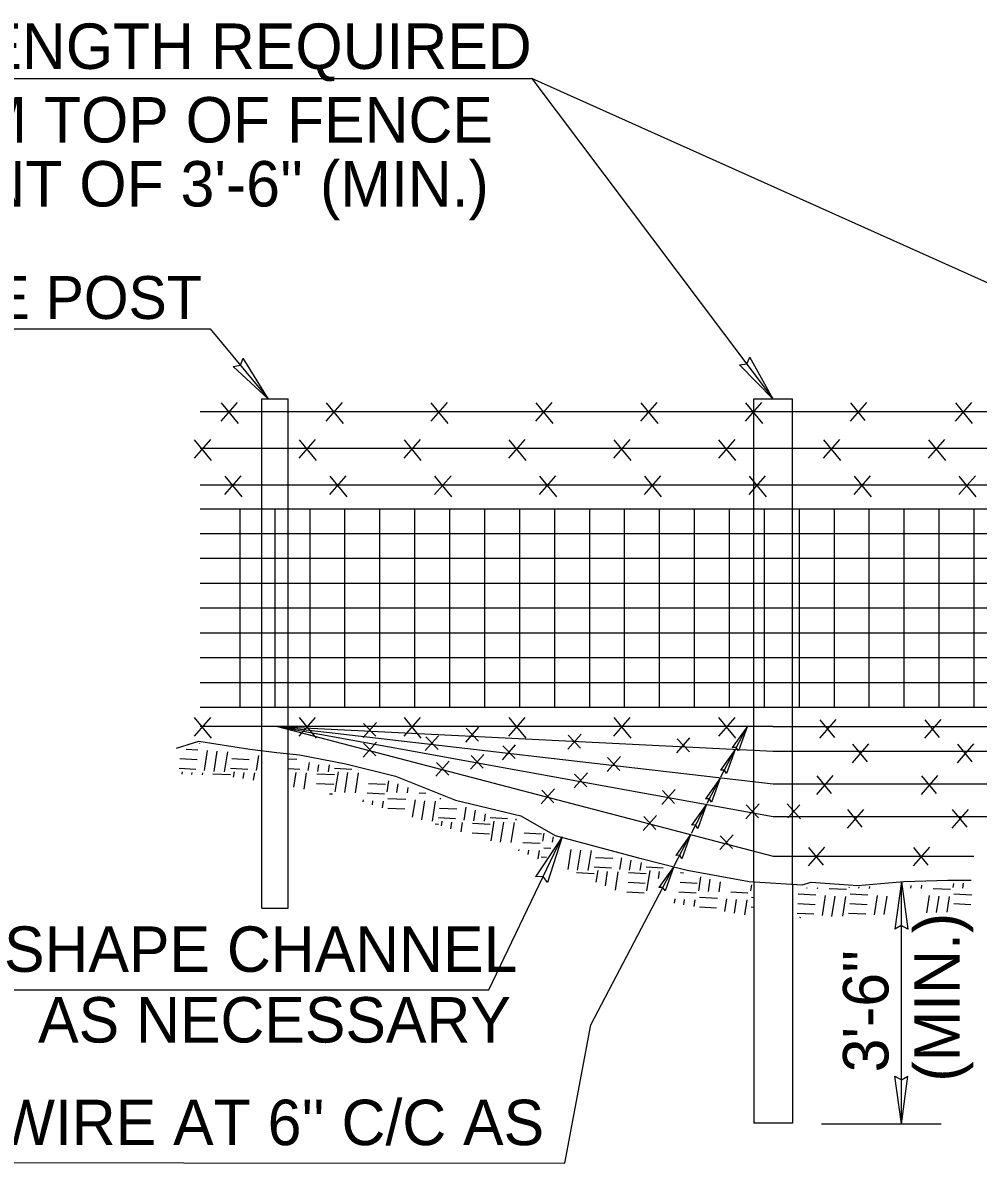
# Model space of a CAD drawing. Extents: x -397 to 497, y -84 to 230.
# Drawn here: x 350.88 to 378.22, y -16.97 to 15.65 of the extents above; entities that cross this region are included whole.
import ezdxf

# ---------------------------------------------------------------- set-up
doc = ezdxf.new("R2010")
doc.units = 0
doc.layers.add('Default', color=7, linetype='Continuous')

msp = doc.modelspace()

# ---------------------------------------------------------------- linework, layer by layer
at = {"layer": 'Default'}
for p, q in [((386.125, 4.777), (365.446, 14.063)), ((346.915, 6.901), (356.246, 6.901)), ((356.246, 6.901), (357.912, 4.891)), ((357.912, 4.891), (357.187, 6.06)), ((372.354, 4.891), (371.683, 6.092)), ((357.912, 4.891), (356.899, 5.821)), ((372.354, 4.891), (371.384, 5.867)), ((357.725, 4.898), (358.475, 4.898)), ((357.725, -5.169), (357.725, 4.898)), ((358.475, -5.263), (358.475, 4.898)), ((371.799, -8.918), (371.799, 4.898)), ((371.799, 4.898), (372.899, 4.898)), ((372.899, -8.988), (372.899, 4.898)), ((356.562, 4.255), (357.03, 4.792)), ((357.056, 4.194), (356.571, 4.784)), ((359.562, 4.255), (360.03, 4.792)), ((360.056, 4.194), (359.571, 4.784)), ((362.562, 4.255), (363.03, 4.792)), ((363.056, 4.194), (362.571, 4.784)), ((365.562, 4.255), (366.03, 4.792)), ((366.056, 4.194), (365.571, 4.784)), ((368.562, 4.255), (369.03, 4.792)), ((369.056, 4.194), (368.571, 4.784)), ((371.562, 4.255), (372.03, 4.792)), ((372.056, 4.194), (371.571, 4.784)), ((374.562, 4.255), (375.03, 4.792)), ((374.986, 4.279), (374.571, 4.784)), ((377.562, 4.255), (378.03, 4.792)), ((378.056, 4.194), (377.571, 4.784)), ((403.305, 4.521), (355.954, 4.521)), ((355.792, 3.198), (356.259, 3.735)), ((356.285, 3.137), (355.8, 3.726)), ((358.792, 3.198), (359.259, 3.735)), ((359.285, 3.137), (358.8, 3.726)), ((361.792, 3.198), (362.259, 3.735)), ((362.285, 3.137), (361.8, 3.726)), ((364.792, 3.198), (365.259, 3.735)), ((365.285, 3.137), (364.8, 3.726)), ((367.792, 3.198), (368.259, 3.735)), ((368.285, 3.137), (367.8, 3.726)), ((370.792, 3.198), (371.259, 3.735)), ((371.285, 3.137), (370.8, 3.726)), ((373.792, 3.198), (374.259, 3.735)), ((374.285, 3.137), (373.8, 3.726)), ((376.792, 3.198), (377.259, 3.735)), ((377.285, 3.137), (376.8, 3.726)), ((403.955, 3.472), (355.954, 3.472)), ((356.666, 2.158), (357.134, 2.695)), ((357.16, 2.098), (356.675, 2.687)), ((359.666, 2.158), (360.134, 2.695)), ((360.16, 2.098), (359.675, 2.687)), ((362.666, 2.158), (363.134, 2.695)), ((363.16, 2.098), (362.675, 2.687)), ((365.666, 2.158), (366.134, 2.695)), ((366.16, 2.098), (365.675, 2.687)), ((368.666, 2.158), (369.134, 2.695)), ((369.16, 2.098), (368.675, 2.687)), ((371.666, 2.158), (372.134, 2.695)), ((372.16, 2.098), (371.675, 2.687)), ((374.666, 2.158), (375.134, 2.695)), ((375.16, 2.098), (374.675, 2.687)), ((377.666, 2.158), (378.134, 2.695)), ((378.16, 2.098), (377.675, 2.687)), ((403.684, 2.423), (355.954, 2.423)), ((403.792, 1.745), (355.954, 1.745)), ((357.101, -3.933), (357.101, 1.745)), ((358.101, -3.933), (358.101, 1.745)), ((359.101, -3.933), (359.101, 1.745)), ((360.101, -3.933), (360.101, 1.745)), ((361.101, -3.933), (361.101, 1.745)), ((362.101, -3.933), (362.101, 1.745)), ((363.101, -3.933), (363.101, 1.745)), ((364.101, -3.933), (364.101, 1.745)), ((365.101, -3.933), (365.101, 1.745)), ((366.101, -3.933), (366.101, 1.745)), ((367.101, -3.933), (367.101, 1.745)), ((368.101, -3.933), (368.101, 1.745)), ((369.101, -3.933), (369.101, 1.745)), ((370.101, -3.933), (370.101, 1.745)), ((371.101, -3.933), (371.101, 1.745)), ((372.101, -3.933), (372.101, 1.745)), ((373.101, -3.933), (373.101, 1.745)), ((374.101, -3.933), (374.101, 1.745)), ((375.101, -3.933), (375.101, 1.745)), ((376.101, -3.933), (376.101, 1.745)), ((377.101, -3.933), (377.101, 1.745)), ((378.101, -3.933), (378.101, 1.745)), ((403.738, 1.035), (355.954, 1.035)), ((403.738, 0.325), (355.954, 0.325)), ((403.63, -0.384), (355.954, -0.384)), ((403.901, -1.094), (355.954, -1.094)), ((403.738, -1.804), (355.954, -1.804)), ((403.684, -2.514), (355.954, -2.514)), ((403.955, -3.223), (355.954, -3.223)), ((355.792, -4.753), (356.259, -4.215)), ((356.285, -4.813), (355.8, -4.224)), ((403.955, -3.933), (355.954, -3.933)), ((358.792, -4.753), (359.259, -4.215)), ((359.285, -4.813), (358.8, -4.224)), ((361.792, -4.753), (362.259, -4.215)), ((362.285, -4.813), (361.8, -4.224)), ((364.792, -4.753), (365.259, -4.215)), ((365.285, -4.813), (364.8, -4.224)), ((367.792, -4.753), (368.259, -4.215)), ((368.285, -4.813), (367.8, -4.224)), ((370.792, -4.753), (371.259, -4.215)), ((371.285, -4.813), (370.8, -4.224)), ((372.349, -4.479), (355.954, -4.479)), ((360.62, -4.788), (361, -4.362)), ((360.985, -4.758), (360.635, -4.392)), ((363.554, -4.925), (363.934, -4.499)), ((363.919, -4.894), (363.569, -4.529)), ((371.606, -4.484), (371.18, -5.081)), ((371.606, -4.484), (371.357, -5.174)), ((372.349, -4.479), (386.587, -4.479)), ((373.685, -4.811), (374.153, -4.274)), ((374.11, -4.787), (373.694, -4.282)), ((376.685, -4.811), (377.153, -4.274)), ((377.11, -4.787), (376.694, -4.282)), ((362.399, -5.168), (362.779, -4.742)), ((362.764, -5.138), (362.414, -4.773)), ((366.473, -5.123), (366.853, -4.697)), ((366.838, -5.092), (366.489, -4.727)), ((369.59, -5.229), (369.97, -4.803)), ((369.955, -5.199), (369.605, -4.834)), ((355.557, -5.127), (355.894, -5.145)), ((355.942, -4.965), (355.944, -4.953)), ((356.08, -5.74), (356.17, -5.165)), ((356.354, -5.762), (356.445, -5.187)), ((356.659, -5.772), (356.749, -5.197)), ((357.725, -9.67), (357.725, -5.169)), ((360.62, -5.351), (361, -4.925)), ((360.985, -5.32), (360.635, -4.955)), ((364.603, -5.427), (364.983, -5.001)), ((364.968, -5.397), (364.618, -5.031)), ((371.267, -5.131), (370.841, -5.729)), ((371.267, -5.131), (371.017, -5.821)), ((372.349, -5.187), (386.587, -5.187)), ((374.621, -5.513), (375.088, -4.975)), ((375.045, -5.489), (374.629, -4.984)), ((377.621, -5.513), (378.088, -4.975)), ((378.045, -5.489), (377.629, -4.984)), ((355.379, -5.394), (355.871, -5.42)), ((356.865, -5.394), (357.357, -5.42)), ((357.566, -5.74), (357.633, -5.309)), ((358.475, -9.67), (358.475, -5.255)), ((358.475, -5.401), (358.723, -5.413)), ((359.052, -5.74), (359.089, -5.505)), ((362.703, -5.899), (363.083, -5.473)), ((363.068, -5.868), (362.718, -5.503)), ((363.691, -5.701), (364.071, -5.275)), ((364.056, -5.67), (363.706, -5.305)), ((367.598, -5.762), (367.978, -5.336)), ((367.963, -5.731), (367.614, -5.366)), ((355.355, -5.668), (355.835, -5.693)), ((355.443, -5.839), (355.453, -5.772)), ((355.72, -5.846), (355.728, -5.794)), ((356.024, -5.855), (356.032, -5.805)), ((356.321, -5.828), (356.828, -5.854)), ((356.828, -5.668), (357.321, -5.693)), ((356.915, -5.924), (356.939, -5.772)), ((357.186, -5.968), (357.214, -5.794)), ((357.485, -6.016), (357.518, -5.805)), ((358.475, -5.676), (358.807, -5.693)), ((358.634, -6.21), (358.7, -5.794)), ((358.932, -6.265), (359.004, -5.805)), ((359.293, -5.828), (359.8, -5.854)), ((359.326, -5.762), (359.356, -5.572)), ((359.631, -5.772), (359.661, -5.578)), ((359.8, -5.668), (360.293, -5.693)), ((359.821, -6.347), (359.911, -5.772)), ((360.095, -6.369), (360.185, -5.794)), ((360.4, -6.379), (360.49, -5.805)), ((366.656, -6.233), (367.036, -5.807)), ((367.021, -6.203), (366.671, -5.838)), ((359.285, -6.104), (359.778, -6.129)), ((360.771, -6.104), (361.264, -6.129)), ((361.307, -6.347), (361.357, -6.029)), ((361.581, -6.369), (361.621, -6.119)), ((370.836, -5.953), (370.41, -6.55)), ((370.836, -5.953), (370.587, -6.643)), ((372.349, -6.118), (386.587, -6.118)), ((373.598, -6.419), (374.065, -5.882)), ((374.022, -6.396), (373.606, -5.891)), ((376.598, -6.419), (377.065, -5.882)), ((377.022, -6.396), (376.606, -5.891)), ((359.661, -6.399), (359.741, -6.403)), ((360.735, -6.377), (361.227, -6.403)), ((361.886, -6.379), (361.911, -6.218)), ((362.221, -6.377), (362.41, -6.387)), ((365.713, -6.69), (366.093, -6.264)), ((366.078, -6.659), (365.728, -6.294)), ((369.164, -6.705), (369.544, -6.279)), ((369.529, -6.675), (369.18, -6.309)), ((360.619, -6.635), (360.628, -6.579)), ((360.885, -6.715), (360.902, -6.602)), ((361.177, -6.805), (361.207, -6.612)), ((361.323, -6.809), (361.815, -6.834)), ((361.33, -6.533), (361.837, -6.559)), ((362.037, -7.067), (362.114, -6.579)), ((362.303, -7.148), (362.388, -6.602)), ((362.603, -7.187), (362.693, -6.612)), ((362.809, -6.809), (363.301, -6.834)), ((362.816, -6.533), (362.842, -6.534)), ((363.509, -7.154), (363.568, -6.781)), ((370.444, -6.701), (370.018, -7.298)), ((370.444, -6.701), (370.195, -7.391)), ((371.567, -7.116), (371.947, -6.69)), ((371.931, -7.085), (371.582, -6.72)), ((373.131, -7.116), (372.75, -6.69)), ((372.766, -7.085), (373.115, -6.72)), ((374.474, -7.384), (374.942, -6.847)), ((377.474, -7.384), (377.942, -6.847)), ((362.772, -7.082), (363.264, -7.107)), ((363.784, -7.176), (363.832, -6.873)), ((364.089, -7.187), (364.122, -6.975)), ((364.258, -7.082), (364.75, -7.107)), ((364.995, -7.154), (365.001, -7.119)), ((368.632, -7.451), (369.012, -7.025)), ((368.997, -7.42), (368.647, -7.055)), ((372.349, -7.049), (386.587, -7.049)), ((374.899, -7.361), (374.483, -6.856)), ((377.899, -7.361), (377.483, -6.856)), ((362.682, -7.264), (362.772, -7.269)), ((362.862, -7.319), (362.883, -7.187)), ((363.127, -7.4), (363.157, -7.209)), ((363.42, -7.489), (363.462, -7.219)), ((363.751, -7.242), (364.258, -7.269)), ((364.28, -7.752), (364.369, -7.187)), ((364.553, -7.784), (364.643, -7.209)), ((364.858, -7.794), (364.948, -7.219)), ((363.743, -7.518), (364.236, -7.544)), ((365.192, -7.792), (365.685, -7.817)), ((365.229, -7.518), (365.722, -7.544)), ((366.312, -7.633), (365.555, -8.781)), ((365.764, -7.761), (365.801, -7.526)), ((366.312, -7.633), (365.893, -8.942)), ((366.039, -7.784), (366.062, -7.635)), ((369.988, -7.569), (369.562, -8.166)), ((369.988, -7.569), (369.739, -8.259)), ((370.822, -7.998), (371.202, -7.572)), ((371.187, -7.968), (370.837, -7.603)), ((365.079, -8.035), (365.086, -7.994)), ((365.34, -8.141), (365.36, -8.016)), ((365.628, -8.258), (365.665, -8.026)), ((365.788, -7.947), (365.987, -7.957)), ((366.481, -8.568), (366.572, -7.994)), ((366.756, -8.591), (366.846, -8.016)), ((367.061, -8.601), (367.15, -8.028)), ((373.364, -8.466), (373.832, -7.929)), ((373.788, -8.443), (373.373, -7.938)), ((376.364, -8.466), (376.832, -7.929)), ((376.788, -8.443), (376.373, -7.938)), ((365.863, -8.227), (365.711, -8.219)), ((367.266, -8.223), (367.759, -8.248)), ((367.967, -8.568), (368.019, -8.236)), ((368.242, -8.591), (368.287, -8.301)), ((368.546, -8.601), (368.582, -8.372)), ((372.349, -8.187), (378.092, -8.187)), ((366.723, -8.657), (367.23, -8.683)), ((367.23, -8.496), (367.722, -8.522)), ((367.289, -8.932), (367.341, -8.601)), ((367.55, -9.038), (367.615, -8.623)), ((367.838, -9.155), (367.92, -8.633)), ((368.209, -8.657), (368.716, -8.683)), ((368.716, -8.496), (369.205, -8.522)), ((368.736, -9.176), (368.827, -8.601)), ((369.069, -8.828), (369.101, -8.623)), ((369.508, -8.485), (369.082, -9.083)), ((369.508, -8.485), (369.259, -9.175)), ((369.695, -8.657), (369.786, -8.661)), ((370.222, -9.176), (370.284, -8.781)), ((368.201, -8.932), (368.693, -8.958)), ((369.687, -8.932), (370.179, -8.958)), ((370.497, -9.198), (370.552, -8.846)), ((370.801, -9.208), (370.847, -8.917)), ((371.708, -9.176), (371.735, -9.002)), ((371.799, -8.918), (371.799, -15.826)), ((372.899, -8.988), (372.899, -15.826)), ((373.316, -9.102), (373.318, -9.086)), ((373.62, -9.112), (373.625, -9.081)), ((373.955, -9.11), (374.447, -9.135)), ((374.527, -9.08), (374.529, -9.065)), ((374.802, -9.102), (374.808, -9.06)), ((375.106, -9.112), (375.115, -9.053)), ((376.018, -8.913), (375.831, -10.276)), ((376.018, -15.845), (376.018, -8.913)), ((376.018, -8.913), (376.205, -10.276)), ((376.288, -9.102), (376.299, -9.029)), ((376.592, -9.112), (376.607, -9.015)), ((376.927, -9.11), (377.419, -9.135)), ((377.499, -9.08), (377.516, -8.972)), ((377.774, -9.102), (377.796, -8.959)), ((368.164, -9.206), (368.657, -9.231)), ((369.523, -9.535), (369.543, -9.408)), ((369.65, -9.206), (370.143, -9.231)), ((369.795, -9.58), (369.818, -9.43)), ((370.093, -9.628), (370.123, -9.44)), ((370.246, -9.361), (370.753, -9.388)), ((370.972, -9.772), (371.029, -9.408)), ((371.136, -9.206), (371.629, -9.231)), ((371.243, -9.817), (371.304, -9.43)), ((371.542, -9.866), (371.608, -9.44)), ((371.732, -9.361), (371.806, -9.365)), ((373.065, -9.265), (373.572, -9.292)), ((373.758, -9.887), (373.848, -9.312)), ((374.033, -9.909), (374.123, -9.334)), ((374.34, -9.902), (374.427, -9.344)), ((374.551, -9.265), (375.058, -9.292)), ((375.247, -9.868), (375.334, -9.312)), ((375.527, -9.857), (375.609, -9.334)), ((376.742, -9.812), (376.82, -9.312)), ((377.021, -9.802), (377.095, -9.334)), ((377.329, -9.79), (377.399, -9.344)), ((377.523, -9.265), (378.03, -9.292)), ((357.725, -9.67), (358.475, -9.67)), ((370.238, -9.637), (370.731, -9.662)), ((371.724, -9.637), (371.815, -9.642)), ((373.057, -9.541), (373.55, -9.566)), ((374.543, -9.541), (375.036, -9.566)), ((377.515, -9.541), (378.007, -9.566)), ((373.041, -9.816), (373.513, -9.84)), ((373.127, -9.947), (373.131, -9.919)), ((374.506, -9.815), (374.999, -9.84)), ((376.018, -15.845), (375.831, -14.482)), ((376.018, -15.845), (376.205, -14.482)), ((372.899, -15.826), (371.799, -15.826)), ((373.734, -15.845), (377.154, -15.845))]:
    msp.add_line(p, q, dxfattribs=at)
for points in [[(334.461, 14.063), (365.446, 14.063), (372.354, 4.891)], [(356.899, 5.821), (357.112, 5.86), (357.187, 6.06)], [(371.384, 5.867), (371.599, 5.896), (371.683, 6.092)], [(358.172, -4.479), (372.349, -8.187)], [(358.172, -4.479), (372.349, -7.049)], [(358.172, -4.479), (372.349, -6.118)], [(358.172, -4.479), (372.349, -5.187)], [(371.282, -5.102), (371.606, -4.484)], [(355.278, -5.093), (355.924, -4.899), (357.378, -5.125), (358.154, -5.222), (358.8, -5.287), (360.126, -5.546), (361.548, -5.902), (363.261, -6.581), (365.135, -7.034), (366.113, -7.593), (368.496, -8.23), (369.886, -8.586), (371.663, -8.91), (373.182, -9.007), (373.436, -8.927)], [(370.852, -5.921), (371.267, -5.131)], [(371.357, -5.174), (371.294, -5.077), (371.18, -5.081)], [(371.017, -5.821), (370.954, -5.725), (370.841, -5.729)], [(370.46, -6.67), (370.836, -5.953)], [(370.011, -7.525), (370.444, -6.701)], [(370.587, -6.643), (370.524, -6.546), (370.41, -6.55)], [(370.195, -7.391), (370.131, -7.294), (370.018, -7.298)], [(350.325, -12.006), (364.219, -12.006), (366.313, -7.633)], [(369.52, -8.462), (369.988, -7.569)], [(369.739, -8.259), (369.676, -8.162), (369.562, -8.166)], [(344.583, -16.951), (366.391, -16.97), (367.137, -13.007), (369.508, -8.485)], [(365.893, -8.942), (365.768, -8.766), (365.555, -8.781)], [(369.259, -9.175), (369.195, -9.079), (369.082, -9.083)], [(373.436, -8.927), (374.768, -9.029), (376.086, -8.907), (377.344, -8.876), (378.01, -8.876)], [(376.205, -10.276), (376.016, -10.17), (375.831, -10.276)], [(375.831, -14.482), (376.02, -14.588), (376.205, -14.482)]]:
    msp.add_lwpolyline(points, dxfattribs=at)

# ---------------------------------------------------------------- texts
for s, height, p in [('AND BE OF THE LENGTH REQUIRED ', 1.3, (334.92, 14.335)), ('TO EXTEND FROM TOP OF FENCE ', 1.3, (335.455, 12.23)), ("TO AN EMBEDMENT OF 3'-6'' (MIN.)", 1.3, (335.115, 10.399)), ('LINE POST', 1.2272, (347.434, 7.182)), ('SHAPE CHANNEL', 1.3, (350.347, -11.496)), ('AS NECESSARY', 1.3, (351.322, -13.518)), ("BARB. WIRE AT 6'' C/C AS", 1.3, (344.463, -16.454))]:
    msp.add_text(s, height=height, dxfattribs=at).set_placement(p)
for s, p in [('(MIN.)', (377.684, -14.637)), ("3'-6''", (375.647, -14.37))]:
    msp.add_text(s, height=1.3, rotation=90, dxfattribs=at).set_placement(p)

doc.saveas('drawing.dxf')
